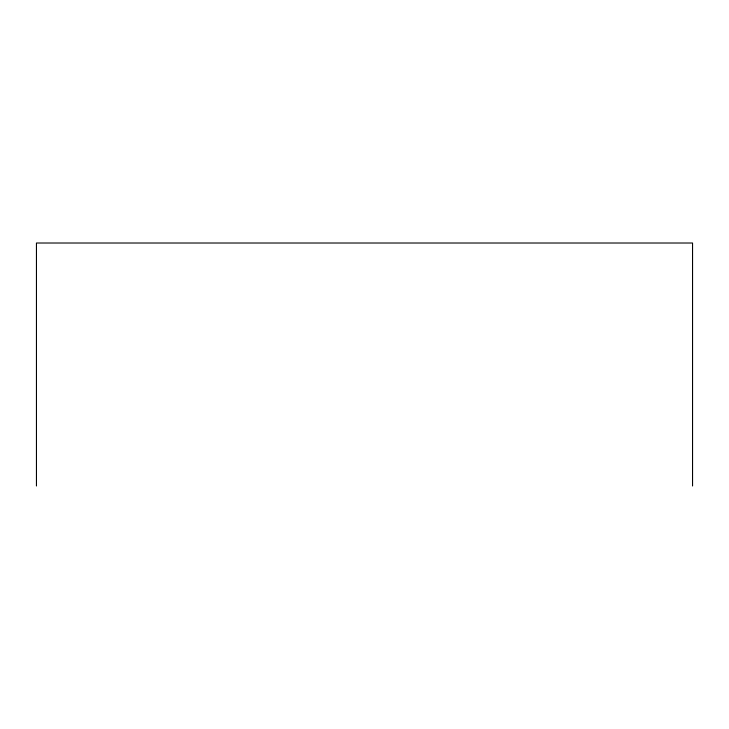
<?xml version="1.0" encoding="UTF-8"?>
<svg xmlns="http://www.w3.org/2000/svg" width="729" height="729" viewBox="0 0 729 729"><rect width="100%" height="100%" fill="white"/><g stroke="black" fill="none" stroke-linecap="round" stroke-linejoin="round"><path stroke-width="1.09" d="M692.55 485.988L692.55 243.012L36.45 243.012L36.45 485.988"/></g></svg>
